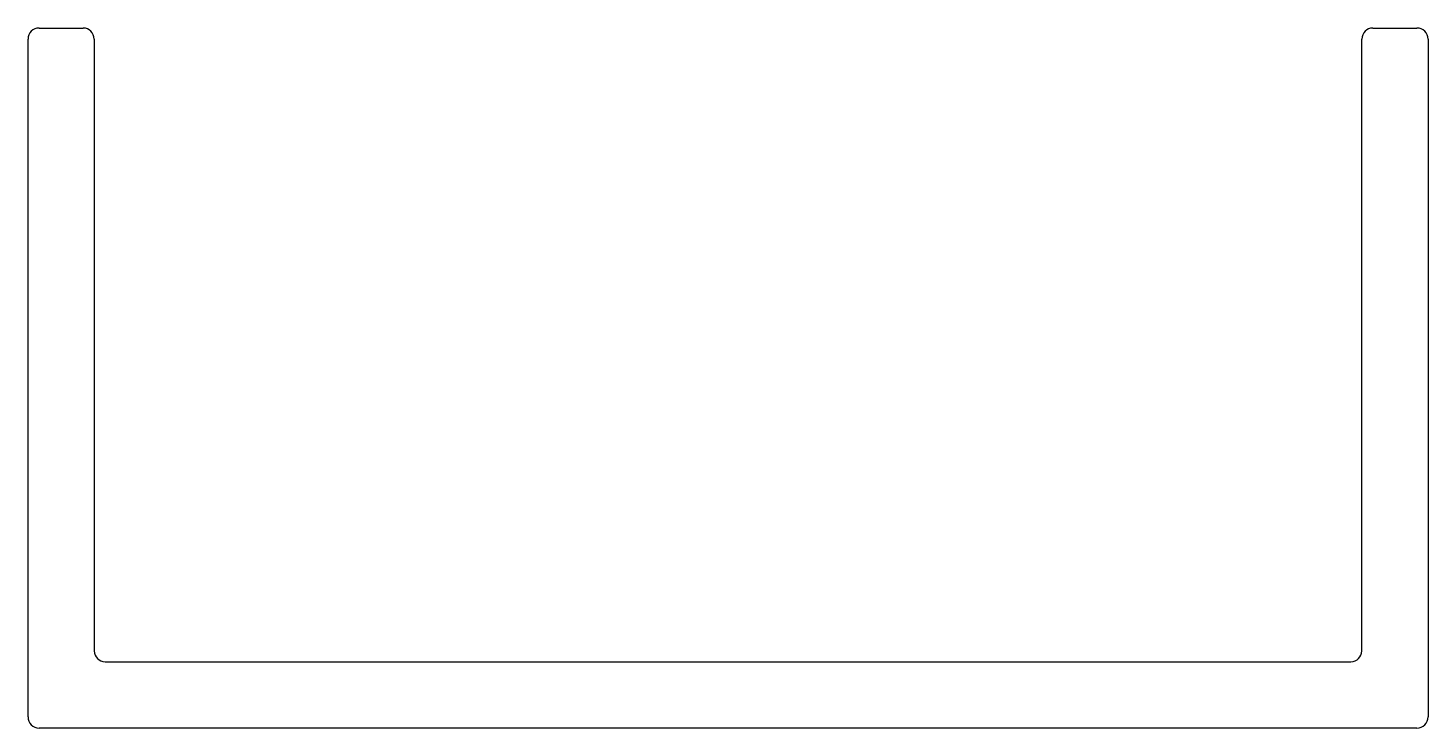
# Model space of a CAD drawing. Header units: inches. Extents: x -18.2 to 19.9, y 0.1 to 19.1.
import ezdxf

# ---------------------------------------------------------------- set-up
doc = ezdxf.new("R2010")
doc.units = ezdxf.units.IN
doc.header["$MEASUREMENT"] = 0

msp = doc.modelspace()

# ---------------------------------------------------------------- linework, layer by layer
at = {"color": 7}
for p, q in [((-17.949, 19.107), (-16.749, 19.107)), ((18.351, 19.107), (19.551, 19.107)), ((-18.249, 0.357), (-18.249, 18.807)), ((-16.449, 18.807), (-16.449, 2.157)), ((18.051, 2.157), (18.051, 18.807)), ((19.851, 18.807), (19.851, 0.357)), ((-16.149, 1.857), (0.801, 1.857)), ((0.801, 1.857), (17.751, 1.857)), ((0.801, 0.057), (-17.949, 0.057)), ((19.551, 0.057), (0.801, 0.057))]:
    msp.add_line(p, q, dxfattribs=at)
for centre, start, end in [((-17.949, 18.807), 90, 180), ((-16.749, 18.807), 0, 90), ((18.351, 18.807), 90, 180), ((19.551, 18.807), 0, 90), ((-16.149, 2.157), 180, 270), ((17.751, 2.157), 270, 0), ((-17.949, 0.357), 180, 270), ((19.551, 0.357), 270, 360)]:
    msp.add_arc(centre, 0.3, start, end, dxfattribs=at)

doc.saveas('drawing.dxf')
